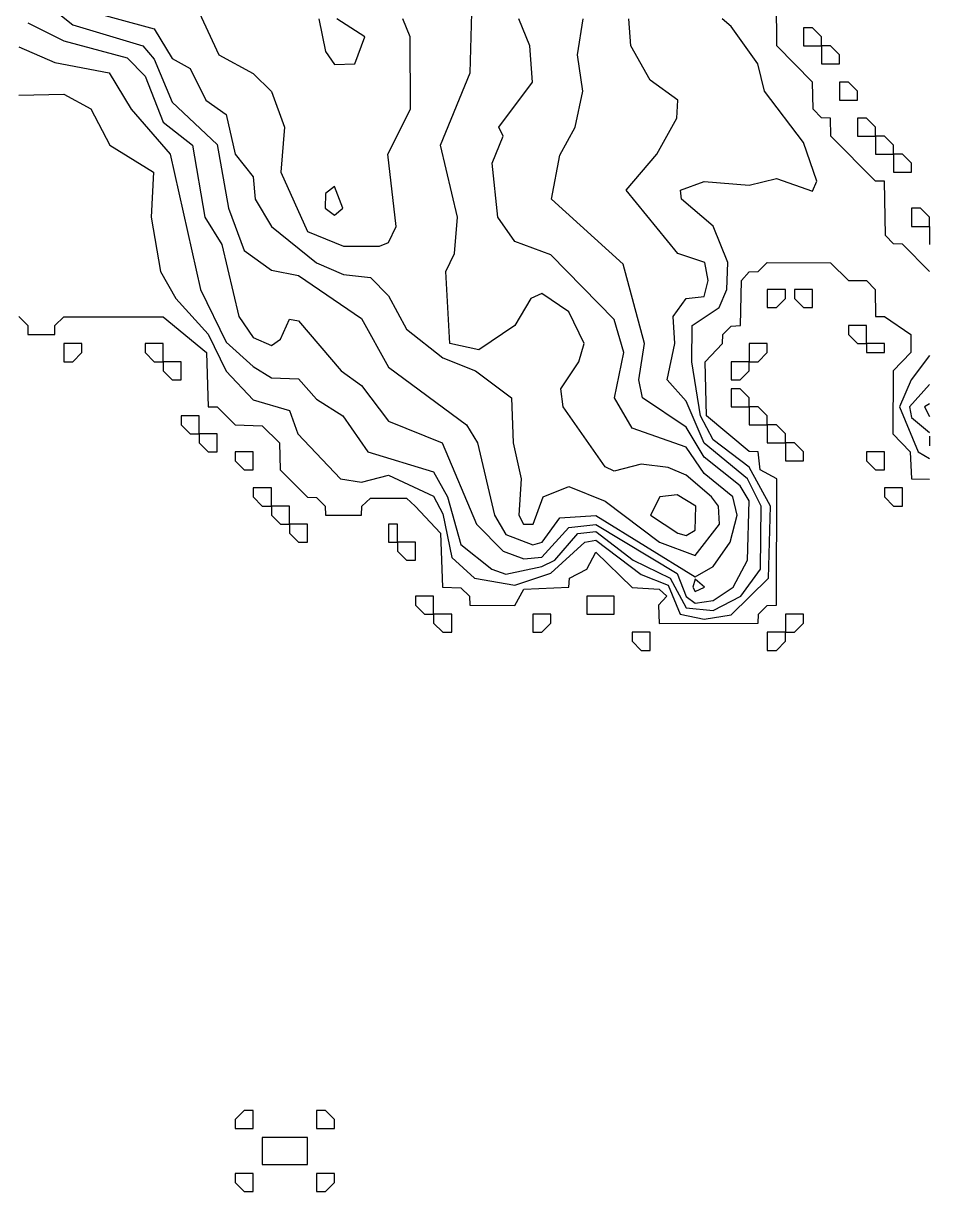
# Model space of a CAD drawing. Header units: metres. Extents: x 310028 to 360472, y 4137098 to 4159193.
# Drawn here: x 358965 to 360472, y 4142768 to 4144710 of the extents above; entities that cross this region are included whole.
import ezdxf

# ---------------------------------------------------------------- set-up
doc = ezdxf.new("R2010")
doc.units = ezdxf.units.M
for name, color, linetype in [('COAST', 5, 'Continuous'), ('CONTOUR', 254, 'Continuous'), ('CONTOUR_INDEX', 33, 'Continuous')]:
    doc.layers.add(name, color=color, linetype=linetype)

msp = doc.modelspace()

# ---------------------------------------------------------------- linework, layer by layer
at = {"layer": 'COAST'}
for points in [[(360472.5, 4144297.5), (360427.5, 4144342.6), (360412.5, 4144343.2), (360398.8, 4144357.5), (360397.5, 4144447.5), (360382.5, 4144447.7), (360308, 4144522.5), (360307.5, 4144552.5), (360292.5, 4144552.8), (360278.8, 4144567.5), (360277.7, 4144612.5), (360218.2, 4144672.5), (360217.9, 4144747.5)], [(360262.5, 4144672.5), (360292.5, 4144672.5), (360292.5, 4144687.5), (360277.5, 4144702.5), (360262.5, 4144702.5), (360262.5, 4144672.5)], [(360292.5, 4144642.5), (360322.5, 4144642.5), (360322.5, 4144657.5), (360307.5, 4144672.5), (360292.5, 4144672.5), (360292.5, 4144642.5)], [(360322.5, 4144582.5), (360352.5, 4144582.5), (360352.5, 4144597.5), (360337.5, 4144612.5), (360322.5, 4144612.5), (360322.5, 4144582.5)], [(360352.5, 4144522.5), (360382.5, 4144522.5), (360382.5, 4144537.5), (360367.5, 4144552.5), (360352.5, 4144552.5), (360352.5, 4144522.5)], [(360382.5, 4144492.5), (360412.5, 4144492.5), (360412.5, 4144507.5), (360397.5, 4144522.5), (360382.5, 4144522.5), (360382.5, 4144492.5)], [(360412.5, 4144462.5), (360442.5, 4144462.5), (360442.5, 4144477.5), (360427.5, 4144492.5), (360412.5, 4144492.5), (360412.5, 4144462.5)], [(360442.5, 4144372.5), (360472.5, 4144372.5), (360472.5, 4144387.5), (360457.5, 4144402.5), (360442.5, 4144402.5), (360442.5, 4144372.5)], [(360472.5, 4144372.5), (360472.5, 4144342.5)], [(358957.5, 4144222.4), (358972.4, 4144207.5), (358972.5, 4144192.5), (358987.5, 4144192.4), (359017.5, 4144192.5), (359017.6, 4144207.5), (359032.5, 4144222.3), (359197.5, 4144222), (359269.8, 4144162.5), (359272.5, 4144072.5), (359287.5, 4144072.4), (359317.5, 4144042.3), (359362.5, 4144040.9), (359391.1, 4144012.5), (359392.3, 4143967.5), (359437.5, 4143922.3), (359452.5, 4143921.7), (359467.1, 4143907.5), (359467.5, 4143892.4), (359527.5, 4143892.5), (359527.8, 4143907.5), (359542.5, 4143920.7), (359602.5, 4143920.8), (359616.7, 4143907.5), (359658.9, 4143862.5), (359662.4, 4143772.5), (359692.5, 4143771.2), (359706.9, 4143757.5), (359707.5, 4143742.4), (359782.5, 4143741.9), (359797.5, 4143769.2), (359872.5, 4143772.3), (359873.5, 4143787.5), (359902.5, 4143802.4), (359917.5, 4143831), (359977.5, 4143771.8), (360022.5, 4143769.3), (360035.1, 4143757.5), (360021.7, 4143742.5), (360022.5, 4143712.2), (360187.5, 4143712.5), (360187.8, 4143727.5), (360202.5, 4143742.2), (360217.5, 4143742.5), (360218.1, 4143952.5), (360190.6, 4143967.5), (360187.5, 4143997.5), (360172.5, 4143998.4), (360101.2, 4144057.5), (360099.1, 4144147.5), (360128, 4144177.5), (360128.7, 4144192.5), (360142.5, 4144206.5), (360157.7, 4144207.5), (360159.6, 4144282.5), (360172.5, 4144296.9), (360187.5, 4144297.5), (360202.5, 4144312.3), (360307.5, 4144311.7), (360337.5, 4144282.5), (360367.5, 4144282.3), (360382.1, 4144267.5), (360382.5, 4144222.5), (360397.5, 4144222.4), (360441.1, 4144192.5), (360441.2, 4144162.5), (360411.8, 4144132.5), (360411.4, 4144027.5), (360440.1, 4143997.5), (360442.4, 4143952.5), (360472.5, 4143952.2)], [(360202.5, 4144252.5), (360202.5, 4144237.5), (360217.5, 4144237.5), (360232.5, 4144252.5), (360232.5, 4144267.5), (360202.5, 4144267.5), (360202.5, 4144252.5)], [(360247.5, 4144252.5), (360262.5, 4144237.5), (360277.5, 4144237.5), (360277.5, 4144267.5), (360247.5, 4144267.5), (360247.5, 4144252.5)], [(360337.5, 4144192.5), (360352.5, 4144177.5), (360367.5, 4144177.5), (360367.5, 4144207.5), (360337.5, 4144207.5), (360337.5, 4144192.5)], [(359032.5, 4144162.5), (359032.5, 4144147.5), (359047.5, 4144147.5), (359062.5, 4144162.5), (359062.5, 4144177.5), (359032.5, 4144177.5), (359032.5, 4144162.5)], [(359167.5, 4144162.5), (359182.5, 4144147.5), (359197.5, 4144147.5), (359197.5, 4144177.5), (359167.5, 4144177.5), (359167.5, 4144162.5)], [(360172.5, 4144162.5), (360172.5, 4144147.5), (360187.5, 4144147.5), (360202.5, 4144162.5), (360202.5, 4144177.5), (360172.5, 4144177.5), (360172.5, 4144162.5)], [(360367.5, 4144162.5), (360397.5, 4144162.5), (360397.5, 4144177.5), (360367.5, 4144177.5), (360367.5, 4144162.5)], [(359197.5, 4144132.5), (359212.5, 4144117.5), (359227.5, 4144117.5), (359227.5, 4144147.5), (359197.5, 4144147.5), (359197.5, 4144132.5)], [(360142.5, 4144132.5), (360142.5, 4144117.5), (360157.5, 4144117.5), (360172.5, 4144132.5), (360172.5, 4144147.5), (360142.5, 4144147.5), (360142.5, 4144132.5)], [(360142.5, 4144072.5), (360172.5, 4144072.5), (360172.5, 4144087.5), (360157.5, 4144102.5), (360142.5, 4144102.5), (360142.5, 4144072.5)], [(360172.5, 4144042.5), (360202.5, 4144042.5), (360202.5, 4144057.5), (360187.5, 4144072.5), (360172.5, 4144072.5), (360172.5, 4144042.5)], [(359227.5, 4144042.5), (359242.5, 4144027.5), (359257.5, 4144027.5), (359257.5, 4144057.5), (359227.5, 4144057.5), (359227.5, 4144042.5)], [(360202.4, 4144012.5), (360232.5, 4144012.5), (360232.5, 4144027.5), (360217.5, 4144042.5), (360202.5, 4144042.5), (360202.4, 4144012.5)], [(359257.5, 4144012.5), (359272.5, 4143997.5), (359287.5, 4143997.5), (359287.5, 4144027.5), (359257.5, 4144027.5), (359257.5, 4144012.5)], [(359317.5, 4143982.5), (359332.5, 4143967.5), (359347.5, 4143967.5), (359347.5, 4143997.5), (359317.5, 4143997.5), (359317.5, 4143982.5)], [(360232.5, 4143982.5), (360262.5, 4143982.5), (360262.5, 4143997.5), (360247.5, 4144012.5), (360232.5, 4144012.5), (360232.5, 4143982.5)], [(360367.5, 4143982.5), (360382.5, 4143967.5), (360397.5, 4143967.5), (360397.5, 4143997.5), (360367.5, 4143997.5), (360367.5, 4143982.5)], [(359347.5, 4143922.5), (359362.5, 4143907.5), (359377.5, 4143907.5), (359377.5, 4143937.5), (359347.5, 4143937.5), (359347.5, 4143922.5)], [(360397.5, 4143922.5), (360412.5, 4143907.5), (360427.5, 4143907.5), (360427.5, 4143937.5), (360397.5, 4143937.5), (360397.5, 4143922.5)], [(359377.5, 4143892.5), (359392.5, 4143877.5), (359407.5, 4143877.5), (359407.5, 4143907.5), (359377.5, 4143907.5), (359377.5, 4143892.5)], [(359407.5, 4143862.5), (359422.5, 4143847.5), (359437.5, 4143847.5), (359437.5, 4143877.5), (359407.5, 4143877.5), (359407.5, 4143862.5)], [(359572.5, 4143862.5), (359572.5, 4143847.5), (359587.5, 4143847.5), (359587.5, 4143877.5), (359572.5, 4143877.5), (359572.5, 4143862.5)], [(359587.5, 4143832.5), (359602.5, 4143817.5), (359617.5, 4143817.5), (359617.5, 4143847.5), (359587.5, 4143847.5), (359587.5, 4143832.5)], [(359617.5, 4143742.5), (359632.5, 4143727.5), (359647.5, 4143727.5), (359647.5, 4143757.5), (359617.5, 4143757.5), (359617.5, 4143742.5)], [(359902.5, 4143742.5), (359902.5, 4143727.5), (359947.5, 4143727.5), (359947.5, 4143757.5), (359902.5, 4143757.5), (359902.5, 4143742.5)], [(359647.5, 4143712.5), (359662.5, 4143697.5), (359677.5, 4143697.5), (359677.5, 4143727.5), (359647.5, 4143727.5), (359647.5, 4143712.5)], [(359812.5, 4143712.5), (359812.5, 4143697.5), (359827.5, 4143697.5), (359842.5, 4143712.5), (359842.5, 4143727.5), (359812.5, 4143727.5), (359812.5, 4143712.5)], [(360232.5, 4143712.5), (360232.5, 4143697.5), (360247.5, 4143697.5), (360262.5, 4143712.5), (360262.5, 4143727.5), (360232.5, 4143727.5), (360232.5, 4143712.5)], [(359977.5, 4143682.5), (359992.5, 4143667.5), (360007.5, 4143667.5), (360007.5, 4143697.5), (359977.5, 4143697.5), (359977.5, 4143682.5)], [(360202.5, 4143682.5), (360202.5, 4143667.5), (360217.5, 4143667.5), (360232.5, 4143682.5), (360232.5, 4143697.5), (360202.5, 4143697.5), (360202.5, 4143682.5)], [(359317.5, 4142872.5), (359347.5, 4142872.5), (359347.5, 4142902.5), (359332.5, 4142902.5), (359317.5, 4142887.5), (359317.5, 4142872.5)], [(359452.5, 4142872.5), (359482.5, 4142872.5), (359482.5, 4142887.5), (359467.5, 4142902.5), (359452.5, 4142902.5), (359452.5, 4142872.5)], [(359362.5, 4142812.5), (359437.5, 4142812.5), (359437.5, 4142857.5), (359362.5, 4142857.5), (359362.5, 4142812.5)], [(359317.5, 4142782.5), (359332.5, 4142767.5), (359347.5, 4142767.5), (359347.5, 4142797.5), (359317.5, 4142797.5), (359317.5, 4142782.5)], [(359452.5, 4142782.5), (359452.5, 4142767.5), (359467.5, 4142767.5), (359482.5, 4142782.5), (359482.5, 4142797.5), (359452.5, 4142797.5), (359452.5, 4142782.5)]]:
    msp.add_lwpolyline(points, dxfattribs=at)
at = {"layer": 'CONTOUR'}
for points, elevation in [([(358987.5, 4144755.6), (359047.5, 4144707.8), (359163.8, 4144672.5), (359182.5, 4144650.5), (359212.5, 4144579.1), (359287.5, 4144508.8), (359306.4, 4144402.5), (359332.5, 4144332.3), (359377.5, 4144299.8), (359422.5, 4144290.6), (359527.5, 4144219.3), (359572.5, 4144138.6), (359702.1, 4144042.5), (359720.2, 4144012.5), (359748.5, 4143892.5), (359767.5, 4143860), (359812.5, 4143843), (359827.8, 4143847.5), (359857.5, 4143887.6), (359917.5, 4143891.5), (360082.5, 4143789.7), (360112.5, 4143806.8), (360140.6, 4143847.5), (360152.5, 4143892.5), (360145.1, 4143922.5), (360097.5, 4143961.6), (360067.5, 4144005.5), (359977.5, 4144037.2), (359948.2, 4144087.5), (359963.7, 4144162.5), (359947.5, 4144217.5), (359842.5, 4144325.2), (359782.5, 4144347.2), (359754.2, 4144387.5), (359744.8, 4144477.5), (359763.1, 4144522.5), (359756, 4144537.5), (359811.8, 4144612.5), (359807.3, 4144672.5), (359789.3, 4144717.5)], 40), ([(358957.5, 4144670.8), (359017.5, 4144644.7), (359107.5, 4144627.5), (359144.6, 4144567.5), (359209.3, 4144492.5), (359259.4, 4144267.5), (359302.5, 4144180.1), (359347.5, 4144139.5), (359377.5, 4144120.5), (359422.5, 4144118.7), (359452.5, 4144085.4), (359496.2, 4144057.5), (359537.9, 4143997.5), (359647.5, 4143964.4), (359670.4, 4143922.5), (359692.5, 4143843.4), (359744.2, 4143802.5), (359767.5, 4143794.3), (359827.5, 4143806.8), (359849.2, 4143817.5), (359887.5, 4143861.8), (359917.5, 4143865.1), (359979.2, 4143817.5), (360040.9, 4143787.5), (360067.5, 4143738.4), (360112.5, 4143733.9), (360158.7, 4143757.5), (360191.2, 4143802.5), (360192.4, 4143907.5), (360169.4, 4143952.5), (360097.5, 4144012.2), (360067.5, 4144082), (360035.7, 4144117.5), (360048.4, 4144177.5), (360045.8, 4144222.5), (360067.5, 4144252.3), (360097.5, 4144255.8), (360104.3, 4144282.5), (360098.6, 4144312.5), (360053.9, 4144327.5), (359967.9, 4144432.5), (360018.7, 4144492.5), (360052.2, 4144552.5), (360053.6, 4144582.5), (360007.5, 4144615.3), (359975.5, 4144672.5), (359972.1, 4144717.5)], 20), ([(358957.5, 4144590.8), (359032.5, 4144592.3), (359077.5, 4144568.1), (359108.9, 4144507.5), (359181.3, 4144462.5), (359177.4, 4144387.5), (359193.2, 4144297.5), (359218.8, 4144252.5), (359272.5, 4144193.4), (359302.5, 4144131.7), (359347.5, 4144084), (359407.5, 4144066.5), (359421.7, 4144027.5), (359492.7, 4143952.5), (359527.5, 4143946.9), (359572.5, 4143958.9), (359647.5, 4143923.8), (359662.5, 4143894.4), (359677.5, 4143821.8), (359715.6, 4143787.5), (359782.5, 4143776), (359842.5, 4143795.6), (359898.9, 4143847.5), (359917.5, 4143850.6), (359992.5, 4143793.8), (360037.5, 4143776.1), (360057.3, 4143727.5), (360097.5, 4143719.5), (360142.5, 4143726.4), (360204.4, 4143787.5), (360207.9, 4143907.5), (360172.5, 4143972.3), (360112.5, 4144017.3), (360091.1, 4144057.5), (360076.7, 4144147.5), (360077.6, 4144207.5), (360122.3, 4144237.5), (360134.9, 4144267.5), (360136.8, 4144312.5), (360112.5, 4144372.8), (360059.5, 4144417.5), (360057.9, 4144432.5), (360097.5, 4144446.9), (360172.5, 4144441.2), (360217.5, 4144452), (360277.5, 4144431.2), (360285, 4144447.5), (360262.5, 4144511.9), (360197.6, 4144597.5), (360186.6, 4144642.5), (360142.5, 4144704.9), (360127.5, 4144717.4)], 10), ([(358972.5, 4144710.9), (359032.5, 4144681.2), (359137.5, 4144652.5), (359167.5, 4144622.1), (359197.5, 4144545.9), (359246.3, 4144507.5), (359267, 4144387.5), (359295, 4144342.5), (359323.6, 4144222.5), (359347.5, 4144187.9), (359377.5, 4144174.5), (359392.5, 4144184.8), (359407.5, 4144218.3), (359422.5, 4144215.4), (359493.6, 4144132.5), (359527.5, 4144107.9), (359572.5, 4144048.5), (359661.4, 4144012.5), (359718.8, 4143877.5), (359763.2, 4143832.5), (359797.5, 4143819.4), (359827.5, 4143822.4), (359872.5, 4143871.5), (359917.5, 4143876.5), (360052.5, 4143795.5), (360067.5, 4143757.3), (360082.5, 4143746), (360112.5, 4143750.5), (360145.5, 4143772.5), (360169.5, 4143817.5), (360172.5, 4143916.3), (360157.5, 4143941.2), (360097.5, 4143988.6), (360067.5, 4144038.4), (359995, 4144087.5), (359988.9, 4144117.5), (359998.3, 4144177.5), (359962.5, 4144309.8), (359843.3, 4144417.5), (359857.5, 4144490.6), (359882.6, 4144537.5), (359895.9, 4144597.5), (359886.5, 4144657.5), (359896, 4144717.5)], 30), ([(359257.5, 4144727.9), (359290.1, 4144657.5), (359347.5, 4144626.4), (359377.5, 4144596.7), (359399.3, 4144537.5), (359393.2, 4144462.5), (359437.5, 4144364), (359497.5, 4144339.3), (359557.5, 4144339.5), (359572.5, 4144345.9), (359585.2, 4144372.5), (359571.4, 4144492.5), (359608.8, 4144567.5), (359608.3, 4144687.5), (359596, 4144717.5)], 60), ([(359456.6, 4144717.5), (359467.5, 4144663), (359482.5, 4144641.8), (359516.6, 4144642.5), (359533.2, 4144687.5), (359486.5, 4144717.5)], 70), ([(359467.3, 4144402.5), (359482.5, 4144391.2), (359496.2, 4144402.5), (359482.5, 4144438.6), (359467.5, 4144427.1), (359467.3, 4144402.5)], 70), ([(360472.5, 4144157.6), (360441.6, 4144117.5), (360422.4, 4144072.5), (360453.4, 4143997.5), (360472.5, 4143986.7)], 10), ([(360472.5, 4144109.7), (360439, 4144072.5), (360442.5, 4144054.5), (360472.5, 4144030)], 20), ([(360472.5, 4144077.6), (360463.7, 4144072.5), (360472.5, 4144056.5)], 30), ([(360472.5, 4144023.6), (360472.5, 4144007.4)], 20), ([(360053.6, 4143862.5), (360067.5, 4143858.2), (360082.5, 4143867.6), (360083.8, 4143907.5), (360052.5, 4143926.3), (360023.8, 4143922.5), (360008.1, 4143892.5), (360053.6, 4143862.5)], 60), ([(360078.5, 4143772.5), (360082.5, 4143765.1), (360098.2, 4143772.5), (360082.5, 4143785.7), (360078.5, 4143772.5)], 40)]:
    msp.add_lwpolyline(points, dxfattribs=dict(at, elevation=elevation))
at = {"layer": 'CONTOUR_INDEX', "elevation": 50}
msp.add_lwpolyline([(359062.5, 4144733.8), (359182.5, 4144701.1), (359212.5, 4144651.6), (359242.5, 4144634.9), (359268.4, 4144582.5), (359302.5, 4144558.4), (359317.5, 4144492.4), (359347.5, 4144455.1), (359350.6, 4144417.5), (359377.8, 4144372.5), (359452.5, 4144311.9), (359497.5, 4144292.2), (359542.5, 4144287.3), (359572.5, 4144257.1), (359602.5, 4144201.6), (359662.5, 4144153.8), (359717.2, 4144132.5), (359777, 4144087.5), (359779.6, 4144012.5), (359793.3, 4143952.5), (359789, 4143892.5), (359797.2, 4143877.5), (359813.2, 4143877.5), (359829.5, 4143922.5), (359872.5, 4143939.9), (359932.5, 4143915.5), (360023.4, 4143847.5), (360082.5, 4143825.4), (360122.8, 4143877.5), (360121.5, 4143907.5), (360109.5, 4143922.5), (360067.5, 4143959), (360037.5, 4143971.3), (359992.5, 4143976.9), (359947.5, 4143965.2), (359932.5, 4143972.7), (359862.8, 4144072.5), (359858.9, 4144102.5), (359889.1, 4144147.5), (359897.9, 4144177.5), (359872.5, 4144230.4), (359827.5, 4144261.1), (359809.1, 4144252.5), (359782.5, 4144207.7), (359722.5, 4144167), (359674.2, 4144177.5), (359668, 4144297.5), (359682, 4144327.5), (359687, 4144387.5), (359658.7, 4144507.5), (359708.3, 4144627.5), (359711.3, 4144747.5)], dxfattribs=at)

doc.saveas('drawing.dxf')
